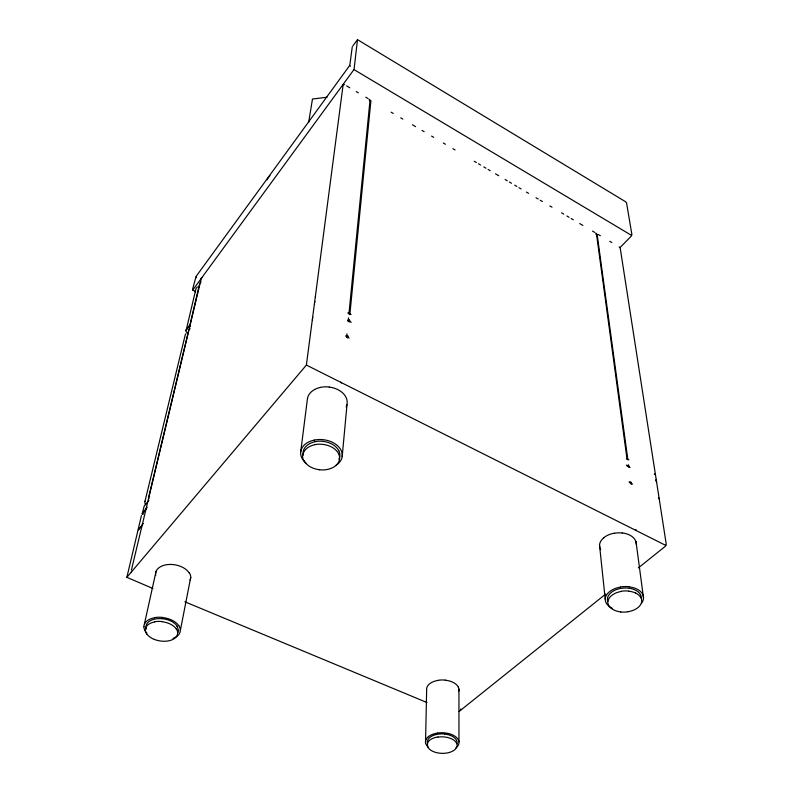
<?xml version="1.0" encoding="UTF-8"?>
<svg xmlns="http://www.w3.org/2000/svg" width="793" height="793" viewBox="0 0 793 793"><rect width="100%" height="100%" fill="white"/><g stroke="black" fill="none" stroke-linecap="round" stroke-linejoin="round"><path stroke-width="1.19" d="M425.534 742.595L426.654 689.96A16.276 9.516 1.4 0 1 426.763 687.878A16.118 9.427 1.4 0 1 438.123 680.374M336.202 465.114A20.787 14.443 5.6 0 0 342.179 456.639L347.086 403.766A20.093 14.482 5.8 0 0 346.075 397.452A19.904 14.343 5.8 0 0 329.224 387.083M347.542 337.977L347.79 335.518M349.108 322.008L349.346 319.549M349.832 314.643L370.906 100.592M346.6 337.491L346.957 333.813M348.177 321.522L348.533 317.844M348.9 314.157L369.994 100.443L368.943 99.095M306.138 463.162A20.787 14.443 5.7 0 1 301.964 458.185A20.985 14.581 5.6 0 1 300.716 451.841L307.387 399.077A19.904 14.343 5.8 0 1 320.431 387.4M308.685 122.211L312.472 99.026L327.043 97.222M173.023 638.385A18.289 10.914 8.7 0 0 180.338 630.524L190.657 577.661A17.605 10.963 9 0 1 190.102 580.06M142.185 514.469L146.249 508.967M195.574 291.923L192.511 289.534L196.099 276.39L349.098 66.295L349.882 64.669L352.27 46.886M144.356 624.21L156.052 571.406M190.013 325.536L190.082 326.181M131.4 570.078L201.511 277.54M141.432 515.619L126.87 577.334L152.94 588.505M145 501.265L185.205 335.042A5.174 3.311 35.8 0 1 186.038 333.754M638.345 567.907L665.396 546.238L666.249 544.176L620.225 248.159L619.155 246.851M126.87 577.334L306.385 365.067L343.171 84.405L342.665 84.96M312.501 318.429L312.829 317.339M314.573 302.609L314.9 301.548M655.811 480.558L656.178 479.388M192.64 290.228L353.321 70.448L354.124 68.783L357.494 39.65L352.806 46.014M460.743 708.962L460.465 709.745L461.546 709.527M143.166 514.36L142.264 513.666L142.512 513.012L147.211 507.282M619.987 247.604L631.228 236.175L631.902 234.619L626.559 202.939L625.508 201.69L357.494 39.65M131.311 572.1L131.569 571.466M369.35 100.701L369.766 99.759M201.303 278.482L201.888 277.689M595.87 234.381L596.445 233.608L595.692 232.993M148.856 500.462L144.157 506.221L142.264 513.666M143.315 523.519L138.339 529.883L142.353 525.224M654.294 474.422L655.028 473.718L655.444 474.69M459.147 711.44L605.644 594.106M596.514 234.758L598.269 234.52L600.36 235.749M635.431 529.863L636.313 530.021M343.171 84.405L344.509 84.663M184.908 601.808L426.941 702.519M306.385 365.067L665.872 545.455M353.886 69.536L631.595 235.422M345.976 335.608L348.167 336.738M629.206 481.678L631.397 482.818M345.897 336.341L349.188 338.036M629.305 482.441L632.596 484.136M347.998 319.926L350.199 321.066M626.668 465.045L628.859 466.185M347.929 320.64L351.22 322.345M626.767 465.778L630.058 467.493M347.79 312.819L351.081 314.543M626.678 458.632L628.869 459.781M346.63 85.912L349.822 87.795M356.196 91.562L358.317 92.821M365.761 97.212L367.883 98.461M391.108 112.18L393.239 113.439M400.693 117.84L402.824 119.099M412.41 124.759L415.611 126.652M422.005 130.419L424.136 131.678M431.59 136.089L433.721 137.348M443.317 143.008L445.448 144.267M452.902 148.668L455.033 149.927M474.214 161.257L476.345 162.515M478.476 163.774L480.608 165.033M483.809 166.917L485.94 168.175M488.072 169.434L490.203 170.693M495.526 173.845L498.728 175.729M505.121 179.505L507.252 180.764M509.384 182.023L511.515 183.282M514.707 185.166L516.838 186.424M518.969 187.683L521.1 188.942M526.423 192.094L528.554 193.353M536.018 197.754L538.15 199.013M540.281 200.272L542.412 201.531M549.866 205.932L551.997 207.191M561.593 212.851L563.724 214.11M566.916 216.003L569.047 217.262M571.178 218.521L573.309 219.78M579.703 223.557L582.905 225.44M592.49 231.1L594.621 232.359M609.758 241.3L611.849 242.539M195.95 277.084L196.585 277.669M349.644 65.403L350.506 66.196M340.633 382.157L341.515 382.979M597.129 234.332L627.878 459.9M596.445 233.608L627.094 459.494M656.217 481.371L656.634 482.352M658.785 497.905L659.211 498.906M315.376 296.532L315.485 297.058M314.415 303.848L314.524 304.383M312.333 319.708L312.452 320.263M628.542 464.797L628.869 467.246M630.861 481.936L631.188 484.384M636.006 541.619L643.519 598.091M599.558 545.415L605.237 599.211M458.939 689.186L458.969 741.901M266.954 179.793A55.183 44.894 9.1 0 1 269.927 175.61M145.486 504.616A6.007 4.451 37.6 0 1 145 501.216M148.896 498.777A5.928 4.371 37.7 0 1 148.846 496.537L188.684 330.413A5.194 3.301 35.8 0 1 190.201 328.768M201.055 282.04A10.567 6.413 35.8 0 0 199.42 284.449L189.656 326.22A2.657 1.685 35.7 0 0 189.854 326.676M197.447 286.957A10.497 6.413 35.7 0 0 195.812 289.366L185.939 331.187A2.647 1.685 35.6 0 0 186.811 332.495M176.73 625.974A16.177 9.655 8.7 0 1 178.098 630.257M154.248 639.406A16.217 9.655 8.7 0 1 146.844 634.053M145.377 629.781A16.217 9.655 8.7 0 1 154.813 621.91M162.367 618.748A16.336 9.754 8.7 0 0 155.428 618.956A16.177 9.655 8.7 0 0 145.981 626.847A16.336 9.754 8.7 0 0 146.358 629.018M146.725 634.004A16.366 9.744 8.7 0 1 145.238 629.692M154.754 621.742A16.366 9.744 8.7 0 1 161.713 621.534M162.446 618.689A16.336 9.754 8.7 0 1 177.037 625.974M178.405 630.286A16.336 9.754 8.7 0 1 177.919 632.427M154.338 639.386A16.217 9.655 8.7 0 0 161.366 641.111A16.366 9.744 8.7 0 0 168.136 640.942A16.217 9.655 8.7 0 0 177.672 633.191A16.366 9.744 8.7 0 0 176.274 628.879M161.812 621.702A16.217 9.655 8.7 0 1 176.304 628.918M189.071 572.784A17.605 10.963 9 0 0 181.091 566.608A17.605 10.963 9 0 0 173.409 564.606A17.773 11.062 9 0 0 165.915 564.844A17.605 10.963 9 0 0 157.45 569.136A17.605 10.963 9 0 0 155.567 573.825A17.773 11.072 9 0 0 155.725 575.47M146.864 633.032A18.289 10.914 8.7 0 1 145.565 631.496A18.467 11.023 8.7 0 1 143.88 626.619M143.91 626.668A18.289 10.914 8.7 0 1 154.556 617.757M189.309 572.814A17.773 11.062 9 0 1 190.776 577.72M154.615 617.618A18.467 11.023 8.7 0 1 162.466 617.39M162.456 617.529A18.289 10.914 8.7 0 1 178.802 625.687M178.782 625.637A18.467 11.023 8.7 0 1 180.338 630.524M427.893 747.175A14.938 8.326 1.5 0 0 446.4 753.092A14.799 8.247 1.5 0 0 456.877 746.639M427.407 743.566A14.938 8.326 1.5 0 1 437.924 736.955M456.54 742.962A14.938 8.326 1.5 0 1 456.946 746.59M427.457 742.555A14.908 8.336 1.5 0 1 427.566 740.731A14.77 8.257 1.5 0 1 437.964 734.189A14.908 8.336 1.5 0 1 444.546 733.981M428.111 747.224A14.799 8.247 1.5 0 1 427.625 743.646M438.023 737.103A14.799 8.247 1.5 0 1 456.481 743.061M444.476 734.031A14.77 8.257 1.5 0 1 456.451 740.127A14.908 8.336 1.5 0 1 456.877 743.765M428.398 736.638A16.693 9.338 1.5 0 1 437.419 733.109M427.665 746.54A16.693 9.328 1.5 0 1 426.218 744.627A16.851 9.417 1.5 0 1 425.653 740.533A16.693 9.328 1.5 0 1 428.408 736.677M438.212 680.295A16.276 9.516 1.4 0 1 445.319 680.116M437.498 733.049A16.851 9.417 1.5 0 1 444.853 732.891A16.693 9.338 1.5 0 1 458.314 739.849A16.851 9.417 1.5 0 1 458.79 743.963A16.693 9.328 1.5 0 1 455.945 747.819M445.24 680.186A16.128 9.427 1.4 0 1 458.304 687.115M458.334 687.125A16.276 9.516 1.4 0 1 458.77 691.258M628.076 611.71A16.931 10.478 -3.8 0 0 637.701 607.795A16.931 10.478 -3.8 0 0 641.19 603.433A17.089 10.577 -3.8 0 0 641.388 598.814A16.931 10.478 -3.8 0 0 635.649 593.055M620.8 611.918A16.931 10.478 -3.8 0 1 608.221 604.385M621.385 591.409A16.931 10.478 -3.8 0 0 608.31 599.835A17.089 10.577 -3.8 0 0 608.122 604.375M628.77 591.201A16.931 10.478 -3.8 0 1 635.659 593.085M627.987 611.78A17.089 10.577 -3.8 0 1 620.632 611.988M621.187 591.291A17.089 10.577 -3.8 0 1 628.661 591.072M641.309 598.16A17.059 10.587 -3.8 0 0 641.002 595.86A16.891 10.478 -3.8 0 0 628.393 588.168A17.059 10.577 -3.8 0 0 620.939 588.386A16.891 10.478 -3.8 0 0 607.884 596.832A17.059 10.587 -3.8 0 0 607.805 601.431M603.681 537.793A18.358 11.865 -4.2 0 1 614.169 533.203M622.188 532.946A18.358 11.865 -4.2 0 1 635.897 541.619M600.727 549.638A18.358 11.855 -4.2 0 1 599.974 547.993A18.536 11.974 -4.2 0 1 600.023 542.789A18.358 11.855 -4.2 0 1 603.691 537.842M614.129 533.283A18.358 11.855 -4.2 0 1 622.158 533.015M635.867 541.678A18.358 11.855 -4.2 0 1 636.214 544.246M612.206 608.231A19.101 11.845 -3.8 0 1 605.654 601.788A19.28 11.964 -3.8 0 1 605.733 596.594A19.101 11.845 -3.8 0 1 620.483 587.107M620.592 586.959A19.28 11.964 -3.8 0 1 629.027 586.701M641.448 603.265A19.101 11.845 -3.8 0 0 642.945 600.707A19.28 11.964 -3.8 0 0 643.173 595.493A19.101 11.845 -3.8 0 0 628.968 586.85M315.138 441.731A18.388 12.777 5.7 0 0 305.662 446.707A18.388 12.777 5.7 0 0 303.104 452.119A18.566 12.896 5.6 0 0 303.223 454.954M302.896 455.063A18.427 12.777 5.6 0 1 314.94 444.695M338.571 453.705A18.427 12.777 5.6 0 0 322.91 444.387A18.606 12.906 5.6 0 0 314.801 444.635M315.217 441.642A18.566 12.896 5.6 0 1 323.257 441.324M323.187 441.404A18.388 12.777 5.7 0 1 338.799 450.721M338.829 450.731A18.566 12.896 5.7 0 1 339.791 456.362A18.388 12.777 5.6 0 1 338.918 459.127M338.552 453.646A18.606 12.906 5.6 0 1 339.513 459.276A18.427 12.777 5.6 0 1 336.837 464.619A18.427 12.777 5.6 0 1 327.38 469.456A18.606 12.906 5.6 0 1 319.46 469.763M319.539 469.753A18.427 12.777 5.6 0 1 303.957 460.644M303.719 460.574A18.606 12.906 5.6 0 1 302.619 454.964M300.716 451.841A20.787 14.443 5.7 0 1 314.286 440.105M320.451 387.38A20.093 14.482 5.8 0 1 329.174 387.004M314.306 440.075A20.985 14.581 5.7 0 1 323.405 439.719A20.787 14.443 5.7 0 1 341.069 450.255A20.985 14.581 5.7 0 1 342.179 456.639M346.878 404.817A19.904 14.343 5.8 0 1 346.135 406.868M185.869 330.413L189.577 325.447L185.889 330.433"/></g></svg>
